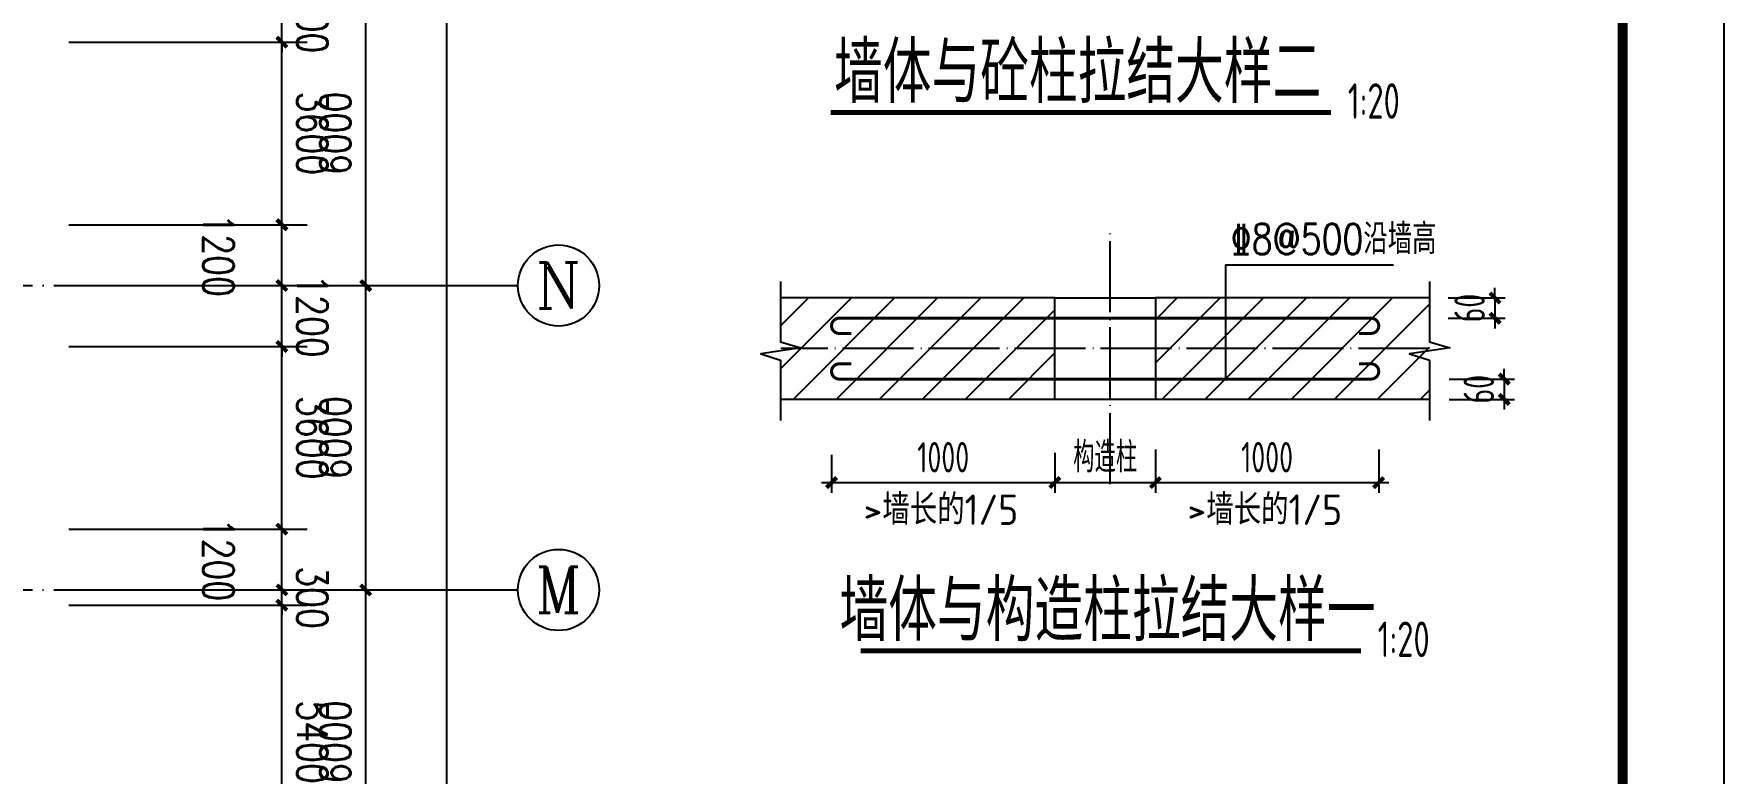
# Model space of a CAD drawing. Extents: x 31695611 to 39053694, y -59225 to 904195.
# Drawn here: x 38461953 to 38495260, y 850646 to 865222 of the extents above; entities that cross this region are included whole.
import ezdxf
from ezdxf.enums import TextEntityAlignment as Align

# ---------------------------------------------------------------- set-up
doc = ezdxf.new("R2010")
doc.units = 0
doc.header["$LTSCALE"] = 1000
doc.header["$MEASUREMENT"] = 0
doc.linetypes.add('ACAD_ISO04W100', pattern=[30.5, 24, -3, 0.5, -3])
doc.linetypes.add('DOTE', pattern=[2.42, 2, -0.2, 0.02, -0.2])
doc.layers.get('0').update_dxf_attribs({"linetype": 'CONTINUOUS'})
doc.layers.get('DEFPOINTS').update_dxf_attribs({"linetype": 'CONTINUOUS'})
for name, color, linetype in [('AXIS', 3, 'CONTINUOUS'), ('AXIS_TEXT', 7, 'CONTINUOUS'), ('COLU', 7, 'CONTINUOUS'), ('DIM', 3, 'CONTINUOUS'), ('DOTE', 1, 'ACAD_ISO04W100'), ('HATCH', 254, 'CONTINUOUS'), ('NUM', 7, 'CONTINUOUS'), ('PUB_TITLE', 4, 'CONTINUOUS'), ('REIN', 1, 'CONTINUOUS'), ('TEXT', 7, 'CONTINUOUS'), ('THIN', 7, 'CONTINUOUS')]:
    doc.layers.add(name, color=color, linetype=linetype)
doc.styles.add('_HZTXT', font='txt.shx', dxfattribs={"width": 0.8, "bigfont": 'hztxt.shx'})
doc.styles.add('_TCH_AXIS', font='COMPLEX', dxfattribs={"bigfont": 'GBCBIG'})
doc.styles.add('COMPLEX', font='COMPLEX')
doc.styles.add('DIM_FONT', font='SIMPLEX.shx', dxfattribs={"width": 0.8})
doc.styles.add('TSSD_DIMENSION', font='Tssdeng.shx', dxfattribs={"width": 0.7, "bigfont": 'HZTXT.SHX'})
doc.styles.add('TSSD_LABEL', font='Tssdeng.shx', dxfattribs={"width": 0.7, "bigfont": 'hztxt.shx'})
doc.styles.add('TSSD_REIN', font='tssdeng.shx', dxfattribs={"width": 0.7, "bigfont": 'tssdchn.shx'})
doc.dimstyles.new('DIMN200', dxfattribs={"dimscale": 2, "dimtxt": 300, "dimasz": 100, "dimexe": 250, "dimexo": 300, "dimgap": 150, "dimtad": 1, "dimdec": 0, "dimzin": 0, "dimtxsty": 'DIM_FONT', "dimblk": 'ARCHTICK', "dimcen": 0.09, "dimclrt": 7, "dimazin": 3, "dimtfac": 1, "dimtdec": 0, "dimtix": 1, "dimtmove": 0, "dimatfit": 3, "dimtolj": 1, "dimtzin": 0})

# ---------------------------------------------------------------- blocks, each defined once
blk = doc.blocks.new('_ARCHTICK')
at = {"color": 0, "linetype": 'BYBLOCK', "const_width": 0.4}
blk.add_lwpolyline([(-0.5, -0.5), (0.5, 0.5)], dxfattribs=at)
blk = doc.blocks.new('*D239')
at = {"layer": 'AXIS', "color": 0}
for p, q in [((38462641, 853959), (38467341, 853959)), ((38466841, 848559), (38466841, 853959)), ((38462641, 848559), (38467341, 848559))]:
    blk.add_line(p, q, dxfattribs=at)
at = {"layer": 'DEFPOINTS', "color": 0}
for p in [(38462041, 853959), (38466841, 853959), (38462041, 848559)]:
    blk.add_point(p, dxfattribs=at)
at = {"layer": 'AXIS', "color": 0, "xscale": 200, "yscale": 200, "zscale": 200}
for p, rotation in [((38466841, 853959), 90.00010953962445), ((38466841, 848559), 270.0001095396245)]:
    blk.add_blockref('_ARCHTICK', p, dxfattribs=dict(at, rotation=rotation))
at = {"layer": 'AXIS', "color": 7, "insert": (38467441, 851259), "char_height": 600, "attachment_point": 5, "rotation": 270.0001, "style": 'DIM_FONT'}
blk.add_mtext('\\A1;5400', dxfattribs=at)
blk = doc.blocks.new('*D240')
at = {"layer": 'AXIS', "color": 0}
for p, q in [((38466841, 854258), (38466841, 854458)), ((38462641, 854258), (38467341, 854258)), ((38466841, 853959), (38466841, 854258)), ((38462641, 853959), (38467341, 853959)), ((38466841, 853959), (38466841, 853759))]:
    blk.add_line(p, q, dxfattribs=at)
at = {"layer": 'DEFPOINTS', "color": 0}
for p in [(38462041, 854258), (38466841, 854258), (38462041, 853959)]:
    blk.add_point(p, dxfattribs=at)
at = {"layer": 'AXIS', "color": 0, "xscale": 200, "yscale": 200, "zscale": 200}
for p, rotation in [((38466841, 854258), 270.0001095397237), ((38466841, 853959), 90.00010953972377)]:
    blk.add_blockref('_ARCHTICK', p, dxfattribs=dict(at, rotation=rotation))
at = {"layer": 'AXIS', "color": 7, "insert": (38467441, 854108), "char_height": 600, "attachment_point": 5, "rotation": 270.0001, "style": 'DIM_FONT'}
blk.add_mtext('\\A1;300', dxfattribs=at)
blk = doc.blocks.new('*D241')
at = {"layer": 'AXIS', "color": 0}
for p, q in [((38462641, 855458), (38467341, 855458)), ((38466841, 854258), (38466841, 855458)), ((38462641, 854258), (38467341, 854258))]:
    blk.add_line(p, q, dxfattribs=at)
at = {"layer": 'DEFPOINTS', "color": 0}
for p in [(38462041, 855458), (38466841, 855458), (38462041, 854258)]:
    blk.add_point(p, dxfattribs=at)
at = {"layer": 'AXIS', "color": 0, "xscale": 200, "yscale": 200, "zscale": 200}
for p, rotation in [((38466841, 855458), 90.00010953938808), ((38466841, 854258), 270.0001095393881)]:
    blk.add_blockref('_ARCHTICK', p, dxfattribs=dict(at, rotation=rotation))
at = {"layer": 'AXIS', "color": 7, "insert": (38465591, 854858), "char_height": 600, "attachment_point": 5, "rotation": 270.0001, "style": 'DIM_FONT'}
blk.add_mtext('\\A1;1200', dxfattribs=at)
blk = doc.blocks.new('*D242')
at = {"layer": 'AXIS', "color": 0}
for p, q in [((38462641, 859058), (38467341, 859058)), ((38466841, 855458), (38466841, 859058)), ((38462641, 855458), (38467341, 855458))]:
    blk.add_line(p, q, dxfattribs=at)
at = {"layer": 'DEFPOINTS', "color": 0}
for p in [(38462041, 859058), (38466841, 859058), (38462041, 855458)]:
    blk.add_point(p, dxfattribs=at)
at = {"layer": 'AXIS', "color": 0, "xscale": 200, "yscale": 200, "zscale": 200}
for p, rotation in [((38466841, 859058), 90.00010953963312), ((38466841, 855458), 270.0001095396331)]:
    blk.add_blockref('_ARCHTICK', p, dxfattribs=dict(at, rotation=rotation))
at = {"layer": 'AXIS', "color": 7, "insert": (38467441, 857258), "char_height": 600, "attachment_point": 5, "rotation": 270.0001, "style": 'DIM_FONT'}
blk.add_mtext('\\A1;3600', dxfattribs=at)
blk = doc.blocks.new('*D243')
at = {"layer": 'AXIS', "color": 0}
for p, q in [((38466841, 860258), (38466841, 860458)), ((38462641, 860258), (38467341, 860258)), ((38466841, 859058), (38466841, 860258)), ((38462641, 859058), (38467341, 859058)), ((38466841, 859058), (38466841, 858858))]:
    blk.add_line(p, q, dxfattribs=at)
at = {"layer": 'DEFPOINTS', "color": 0}
for p in [(38462041, 860258), (38466841, 860258), (38462041, 859058)]:
    blk.add_point(p, dxfattribs=at)
at = {"layer": 'AXIS', "color": 0, "xscale": 200, "yscale": 200, "zscale": 200}
for p, rotation in [((38466841, 860258), 270.0001095398531), ((38466841, 859058), 90.00010953985311)]:
    blk.add_blockref('_ARCHTICK', p, dxfattribs=dict(at, rotation=rotation))
at = {"layer": 'AXIS', "color": 7, "insert": (38467441, 859658), "char_height": 600, "attachment_point": 5, "rotation": 270.0001, "style": 'DIM_FONT'}
blk.add_mtext('\\A1;1200', dxfattribs=at)
blk = doc.blocks.new('*D244')
at = {"layer": 'AXIS', "color": 0}
for p, q in [((38462641, 861458), (38467341, 861458)), ((38466841, 860258), (38466841, 861458)), ((38462641, 860258), (38467341, 860258))]:
    blk.add_line(p, q, dxfattribs=at)
at = {"layer": 'DEFPOINTS', "color": 0}
for p in [(38462041, 861458), (38466841, 861458), (38462041, 860258)]:
    blk.add_point(p, dxfattribs=at)
at = {"layer": 'AXIS', "color": 0, "xscale": 200, "yscale": 200, "zscale": 200}
for p, rotation in [((38466841, 861458), 90.00010953946797), ((38466841, 860258), 270.000109539468)]:
    blk.add_blockref('_ARCHTICK', p, dxfattribs=dict(at, rotation=rotation))
at = {"layer": 'AXIS', "color": 7, "insert": (38465591, 860858), "char_height": 600, "attachment_point": 5, "rotation": 270.0001, "style": 'DIM_FONT'}
blk.add_mtext('\\A1;1200', dxfattribs=at)
blk = doc.blocks.new('*D245')
at = {"layer": 'AXIS', "color": 0}
for p, q in [((38462641, 865058), (38467341, 865058)), ((38466841, 861458), (38466841, 865058)), ((38462641, 861458), (38467341, 861458))]:
    blk.add_line(p, q, dxfattribs=at)
at = {"layer": 'DEFPOINTS', "color": 0}
for p in [(38462041, 865058), (38466841, 865058), (38462041, 861458)]:
    blk.add_point(p, dxfattribs=at)
at = {"layer": 'AXIS', "color": 0, "xscale": 200, "yscale": 200, "zscale": 200}
for p, rotation in [((38466841, 865058), 90.00010953966081), ((38466841, 861458), 270.0001095396608)]:
    blk.add_blockref('_ARCHTICK', p, dxfattribs=dict(at, rotation=rotation))
at = {"layer": 'AXIS', "color": 7, "insert": (38467441, 863258), "char_height": 600, "attachment_point": 5, "rotation": 270.0001, "style": 'DIM_FONT'}
blk.add_mtext('\\A1;3600', dxfattribs=at)
blk = doc.blocks.new('*D246')
at = {"layer": 'AXIS', "color": 0}
for p, q in [((38466841, 866258), (38466841, 866458)), ((38462641, 866258), (38467341, 866258)), ((38466841, 865058), (38466841, 866258)), ((38462641, 865058), (38467341, 865058)), ((38466841, 865058), (38466841, 864858))]:
    blk.add_line(p, q, dxfattribs=at)
at = {"layer": 'DEFPOINTS', "color": 0}
for p in [(38462041, 866258), (38466841, 866258), (38462041, 865058)]:
    blk.add_point(p, dxfattribs=at)
at = {"layer": 'AXIS', "color": 0, "xscale": 200, "yscale": 200, "zscale": 200}
for p, rotation in [((38466841, 866258), 270.0001095392687), ((38466841, 865058), 90.00010953926873)]:
    blk.add_blockref('_ARCHTICK', p, dxfattribs=dict(at, rotation=rotation))
at = {"layer": 'AXIS', "color": 7, "insert": (38467441, 865658), "char_height": 600, "attachment_point": 5, "rotation": 270.0001, "style": 'DIM_FONT'}
blk.add_mtext('\\A1;1200', dxfattribs=at)
blk = doc.blocks.new('*D595')
at = {"layer": 'AXIS', "color": 0}
for p, q in [((38464093, 854258), (38468993, 854258)), ((38468493, 848258), (38468493, 854258)), ((38464093, 848258), (38468993, 848258))]:
    blk.add_line(p, q, dxfattribs=at)
at = {"layer": 'DEFPOINTS', "color": 0}
for p in [(38463493, 854258), (38468493, 854258), (38463493, 848258)]:
    blk.add_point(p, dxfattribs=at)
at = {"layer": 'AXIS', "color": 0, "xscale": 200, "yscale": 200, "zscale": 200}
for p, rotation in [((38468493, 854258), 89.9998904604143), ((38468493, 848258), 269.9998904604143)]:
    blk.add_blockref('_ARCHTICK', p, dxfattribs=dict(at, rotation=rotation))
at = {"layer": 'AXIS', "color": 7, "insert": (38467893, 851259), "char_height": 600, "attachment_point": 5, "rotation": 89.9999, "style": 'DIM_FONT'}
blk.add_mtext('\\A1;6000', dxfattribs=at)
blk = doc.blocks.new('*D596')
at = {"layer": 'AXIS', "color": 0}
for p, q in [((38464093, 860258), (38468993, 860258)), ((38468493, 854258), (38468493, 860258)), ((38464093, 854258), (38468993, 854258))]:
    blk.add_line(p, q, dxfattribs=at)
at = {"layer": 'DEFPOINTS', "color": 0}
for p in [(38463493, 860258), (38468493, 860258), (38463493, 854258)]:
    blk.add_point(p, dxfattribs=at)
at = {"layer": 'AXIS', "color": 0, "xscale": 200, "yscale": 200, "zscale": 200}
for p, rotation in [((38468493, 860258), 89.99989046034315), ((38468493, 854258), 269.9998904603431)]:
    blk.add_blockref('_ARCHTICK', p, dxfattribs=dict(at, rotation=rotation))
at = {"layer": 'AXIS', "color": 7, "insert": (38467893, 857259), "char_height": 600, "attachment_point": 5, "rotation": 89.9999, "style": 'DIM_FONT'}
blk.add_mtext('\\A1;6000', dxfattribs=at)
blk = doc.blocks.new('*D597')
at = {"layer": 'AXIS', "color": 0}
for p, q in [((38464093, 866258), (38468993, 866258)), ((38468493, 860258), (38468493, 866258)), ((38464093, 860258), (38468993, 860258))]:
    blk.add_line(p, q, dxfattribs=at)
at = {"layer": 'DEFPOINTS', "color": 0}
for p in [(38463493, 866258), (38468493, 866258), (38463493, 860258)]:
    blk.add_point(p, dxfattribs=at)
at = {"layer": 'AXIS', "color": 0, "xscale": 200, "yscale": 200, "zscale": 200}
for p, rotation in [((38468493, 866258), 89.99989046034315), ((38468493, 860258), 269.9998904603431)]:
    blk.add_blockref('_ARCHTICK', p, dxfattribs=dict(at, rotation=rotation))
at = {"layer": 'AXIS', "color": 7, "insert": (38467893, 863259), "char_height": 600, "attachment_point": 5, "rotation": 89.9999, "style": 'DIM_FONT'}
blk.add_mtext('\\A1;6000', dxfattribs=at)
blk = doc.blocks.new('*D600')
at = {"layer": 'AXIS', "color": 0}
for p, q in [((38464093, 878259), (38470593, 878258)), ((38470092, 788258), (38470093, 878258)), ((38464092, 788259), (38470592, 788258))]:
    blk.add_line(p, q, dxfattribs=at)
at = {"layer": 'DEFPOINTS', "color": 0}
for p in [(38463493, 878259), (38470093, 878258), (38463492, 788259)]:
    blk.add_point(p, dxfattribs=at)
at = {"layer": 'AXIS', "color": 0, "xscale": 200, "yscale": 200, "zscale": 200}
for p, rotation in [((38470093, 878258), 89.99989046036686), ((38470092, 788258), 269.9998904603668)]:
    blk.add_blockref('_ARCHTICK', p, dxfattribs=dict(at, rotation=rotation))
at = {"layer": 'AXIS', "color": 7, "insert": (38469492, 833258), "char_height": 600, "attachment_point": 5, "rotation": 89.9999, "style": 'DIM_FONT'}
blk.add_mtext('\\A1;90000', dxfattribs=at)
blk = doc.blocks.new('_AXISO')
blk.add_circle((0, 0), 0.5)
at = {"layer": 'AXIS_TEXT', "style": 'COMPLEX', "width": 1.041667}
blk.add_attdef('A', text='', height=0.56, dxfattribs=at).set_placement((-0.25, -0.28), (0.25, -0.28), align=Align.FIT)

msp = doc.modelspace()

# ---------------------------------------------------------------- linework, layer by layer
at = {"layer": 'AXIS', "linetype": 'DOTE', "ltscale": 0.7}
for p, q in [((38483158.5, 856345.4), (38483158.5, 861335.2)), ((38489453, 859015.3), (38476671.7, 859015.3))]:
    msp.add_line(p, q, dxfattribs=at)
at = {"layer": 'AXIS'}
for p, q in [((38463492.5, 860258.5), (38471492.5, 860258.5)), ((38463492.5, 854258.5), (38471492.5, 854258.5))]:
    msp.add_line(p, q, dxfattribs=at)
at = {"layer": 'COLU', "linetype": 'BYBLOCK'}
msp.add_line((38485432.6, 860668.4), (38485432.6, 858415.3), dxfattribs=at)
at = {"layer": 'DIM'}
for p, q in [((38489819.3, 860015.3), (38490943.9, 860015.3)), ((38490743.9, 860015.3), (38490743.9, 860215.3)), ((38490743.9, 860015.3), (38490743.9, 859615.3)), ((38489819.3, 859615.3), (38490943.9, 859615.3)), ((38490743.9, 859615.3), (38490743.9, 859415.3)), ((38489843.4, 858415.3), (38491125.7, 858415.3)), ((38490925.7, 858415.3), (38490925.7, 858615.3)), ((38490925.7, 858415.3), (38490925.7, 858015.3)), ((38489843.4, 858015.3), (38491125.7, 858015.3)), ((38490925.7, 858015.3), (38490925.7, 857815.3)), ((38484053, 857023.8), (38484053, 856174.7)), ((38484053, 857023.8), (38484053, 856174.7)), ((38488453, 857023.8), (38488453, 856174.7)), ((38477671.7, 856919), (38477671.7, 856174.7)), ((38482071.7, 856964.4), (38482071.7, 856174.7)), ((38482071.7, 856919), (38482071.7, 856174.7)), ((38477471.7, 856374.7), (38482271.7, 856374.7)), ((38481871.7, 856374.7), (38484253, 856374.7)), ((38483853, 856374.7), (38488653, 856374.7))]:
    msp.add_line(p, q, dxfattribs=at)
at = {"layer": 'DOTE', "linetype": 'DOTE'}
for p, q in [((38423627.3, 860258.6), (38463492.5, 860258.5)), ((38423627.2, 854258.6), (38463492.5, 854258.5))]:
    msp.add_line(p, q, dxfattribs=at)
at = {"layer": 'HATCH', "color": 0}
for p, q in [((38476671.7, 859471), (38477216, 860015.3)), ((38476671.7, 858622.4), (38478064.5, 860015.3)), ((38476913.1, 858015.3), (38478913.1, 860015.3)), ((38477761.6, 858015.3), (38479761.6, 860015.3)), ((38478610.1, 858015.3), (38480610.1, 860015.3)), ((38479458.6, 858015.3), (38481458.6, 860015.3)), ((38484053, 858737.1), (38485331.1, 860015.3)), ((38484053, 859585.7), (38484482.6, 860015.3)), ((38484179.7, 858015.3), (38486179.7, 860015.3)), ((38485028.2, 858015.3), (38487028.2, 860015.3)), ((38485876.7, 858015.3), (38487876.7, 860015.3)), ((38486725.2, 858015.3), (38488725.2, 860015.3)), ((38480307.2, 858015.3), (38482071.7, 859779.8)), ((38487573.8, 858015.3), (38489453, 859894.5)), ((38488422.3, 858015.3), (38489453, 859046)), ((38481155.7, 858015.3), (38482071.7, 858931.3)), ((38489270.8, 858015.3), (38489453, 858197.5))]:
    msp.add_line(p, q, dxfattribs=at)
at = {"layer": 'NUM', "const_width": 100}
for points in [[(38487514.9, 863670), (38477656.9, 863670)], [(38488103.1, 853060.1), (38478245.1, 853060.1)]]:
    msp.add_lwpolyline(points, dxfattribs=at)
at = {"layer": 'PUB_TITLE'}
msp.add_lwpolyline([(38411259.9, 755595.5), (38495259.9, 755595.5), (38495259.9, 904195.5), (38411259.9, 904195.5)], close=True, dxfattribs=at)
at = {"layer": 'PUB_TITLE', "const_width": 200}
msp.add_lwpolyline([(38413259.9, 757595.5), (38493259.9, 757595.5), (38493259.9, 899195.5), (38413259.9, 899195.5)], close=True, dxfattribs=at)
at = {"layer": 'REIN', "color": 1, "const_width": 60}
for points in [[(38488063, 859315.3), (38488303, 859315.3, 1), (38488303, 859615.3), (38477821.7, 859615.3, 1), (38477821.7, 859315.3), (38478061.7, 859315.3)], [(38488063, 858715.3), (38488303, 858715.3, -1), (38488303, 858415.3), (38477821.7, 858415.3, -1), (38477821.7, 858715.3), (38478061.7, 858715.3)]]:
    msp.add_lwpolyline(points, format="xyb", dxfattribs=at)
at = {"layer": 'TEXT'}
msp.add_line((38485432.6, 860668.4), (38488745.4, 860668.4), dxfattribs=at)
msp.add_lwpolyline([(38482071.7, 858015.3), (38482071.7, 860015.3), (38484053, 860015.3), (38484053, 858015.3)], close=True, dxfattribs=at)
at = {"layer": 'THIN', "color": 7}
for p, q in [((38482071.7, 860015.3), (38476671.7, 860015.3)), ((38489453, 860015.3), (38484053, 860015.3)), ((38482071.7, 858015.3), (38476671.7, 858015.3)), ((38489453, 858015.3), (38484053, 858015.3))]:
    msp.add_line(p, q, dxfattribs=at)
for points in [[(38476667.2, 860341.8), (38476667.2, 859149.5), (38477067.2, 859029.5), (38476275.7, 858910.8), (38476667.2, 858789.5), (38476667.2, 857597.2)], [(38489451.3, 860341.8), (38489451.3, 859149.5), (38489851.3, 859029.5), (38489059.8, 858910.8), (38489451.3, 858789.5), (38489451.3, 857597.2)]]:
    msp.add_lwpolyline(points, dxfattribs=at)

# ---------------------------------------------------------------- block references
at = {"layer": 'AXIS'}
ref = msp.add_blockref('_AXISO', (38472292.5, 860258.5), dxfattribs=dict(at, xscale=1600, yscale=1600, zscale=1600))
ref.add_attrib('A', 'N', dxfattribs={"layer": 'AXIS_TEXT', "height": 905.1, "style": '_TCH_AXIS', "width": 1.105263}).set_placement((38471840, 859805.9), (38472745.1, 859805.9), align=Align.FIT)
ref = msp.add_blockref('_AXISO', (38472292.5, 854258.5), dxfattribs=dict(at, xscale=1600, yscale=1600, zscale=1600))
ref.add_attrib('A', 'M', dxfattribs={"layer": 'AXIS_TEXT', "height": 905.1, "style": '_TCH_AXIS'}).set_placement((38471840, 853805.9), (38472745.1, 853805.9), align=Align.FIT)
at = {"layer": 'DIM', "xscale": 199.9999999999999, "yscale": 199.9999999999999, "zscale": 199.9999999999999}
for p, rotation in [((38490743.9, 860015.3), 270), ((38490743.9, 859615.3), 90), ((38490925.7, 858415.3), 270), ((38490925.7, 858015.3), 90), ((38477671.7, 856374.7), 180), ((38482071.7, 856374.7), 180), ((38484053, 856374.7), 180)]:
    msp.add_blockref('_ARCHTICK', p, dxfattribs=dict(at, rotation=rotation))
for p in [(38482071.7, 856374.7), (38484053, 856374.7), (38488453, 856374.7)]:
    msp.add_blockref('_ARCHTICK', p, dxfattribs=at)

# ---------------------------------------------------------------- texts
at = {"layer": 'DIM', "color": 7, "char_height": 600, "attachment_point": 5, "rotation": 90, "style": 'TSSD_DIMENSION'}
for insert in [(38490243.9, 859815.3), (38490425.7, 858215.3)]:
    msp.add_mtext('\\A1;60', dxfattribs=dict(at, insert=insert))
at = {"layer": 'DIM', "color": 7, "char_height": 600, "attachment_point": 5, "style": 'TSSD_DIMENSION'}
for s, insert in [('\\A1;1000', (38479871.7, 856874.7)), ('\\A1;构造柱', (38483062.3, 856874.7)), ('\\A1;1000', (38486253, 856874.7))]:
    msp.add_mtext(s, dxfattribs=dict(at, insert=insert))
at = {"layer": 'TEXT', "style": 'TSSD_LABEL', "width": 0.8}
for s, p in [('墙体与砼柱拉结大样二', (38482520.4, 863857.3)), ('墙体与构造柱拉结大样一', (38483108.6, 853247.4))]:
    msp.add_text(s, height=1200, dxfattribs=at).set_placement(p, align=Align.CENTER)
at = {"layer": 'TEXT', "color": 0, "linetype": 'BYBLOCK', "style": 'TSSD_REIN', "width": 0.7}
for p in [(38487843.6, 863546.1), (38488431.8, 852936.2)]:
    msp.add_text('1:20', height=700, dxfattribs=at).set_placement(p)
at = {"layer": 'TEXT', "style": '_HZTXT', "width": 0.8}
msp.add_text('%%1328@500沿墙高', height=600, dxfattribs=at).set_placement((38485537.9, 860877.4, -381.8))
at = {"layer": 'TEXT', "style": 'TSSD_REIN', "width": 0.789915}
for p, p2 in [((38478303.3, 855547.5), (38481350.1, 855538)), ((38484684.6, 855547.5), (38487731.4, 855538))]:
    msp.add_text('>墙长的1/5', height=600, rotation=359.82192, dxfattribs=at).set_placement(p, p2, align=Align.FIT)

# ---------------------------------------------------------------- dimensions: what is measured, and where the dimension line sits
at = {"layer": 'AXIS'}
for p1, p2, distance, picture, middle in [((38463492.4, 788258.5), (38463492.6, 878258.5), -6600, '*D600', (38469492.5, 833258.5)), ((38462041.1, 865058.4), (38462041.1, 866258.4), -4800, '*D246', (38467441.1, 865658.4)), ((38463492.5, 860258.5), (38463492.6, 866258.5), -5000, '*D597', (38467892.6, 863258.5)), ((38462041.1, 861458.4), (38462041.1, 865058.4), -4800, '*D245', (38467441.1, 863258.4)), ((38462041.1, 859058.4), (38462041.1, 860258.4), -4800, '*D243', (38467441.1, 859658.4)), ((38463492.5, 854258.5), (38463492.5, 860258.5), -5000, '*D596', (38467892.5, 857258.5)), ((38462041.1, 855458.4), (38462041.1, 859058.4), -4800, '*D242', (38467441.1, 857258.4)), ((38462041.1, 853958.5), (38462041.1, 854258.4), -4800, '*D240', (38467441.1, 854108.5)), ((38463492.5, 848258.5), (38463492.5, 854258.5), -5000, '*D595', (38467892.5, 851258.5)), ((38462041.1, 848558.5), (38462041.1, 853958.5), -4800, '*D239', (38467441.1, 851258.5))]:
    dim = msp.add_aligned_dim(p1=p1, p2=p2, distance=distance, dimstyle='DIMN200', dxfattribs=at)
    dim.commit()
    dim.dimension.update_dxf_attribs({"geometry": picture, "text_midpoint": middle})
for base, p1, p2, picture, middle in [((38466841.1, 861458.4), (38462041.1, 860258.4), (38462041.1, 861458.4), '*D244', (38465591.1, 860858.4)), ((38466841.1, 855458.4), (38462041.1, 854258.4), (38462041.1, 855458.4), '*D241', (38465591.1, 854858.4))]:
    dim = msp.add_linear_dim(base=base, p1=p1, p2=p2, angle=90.00011, dimstyle='DIMN200', dxfattribs=at)
    dim.commit()
    dim.dimension.update_dxf_attribs({"geometry": picture, "text_midpoint": middle, "dimtype": 129})

doc.saveas('drawing.dxf')
